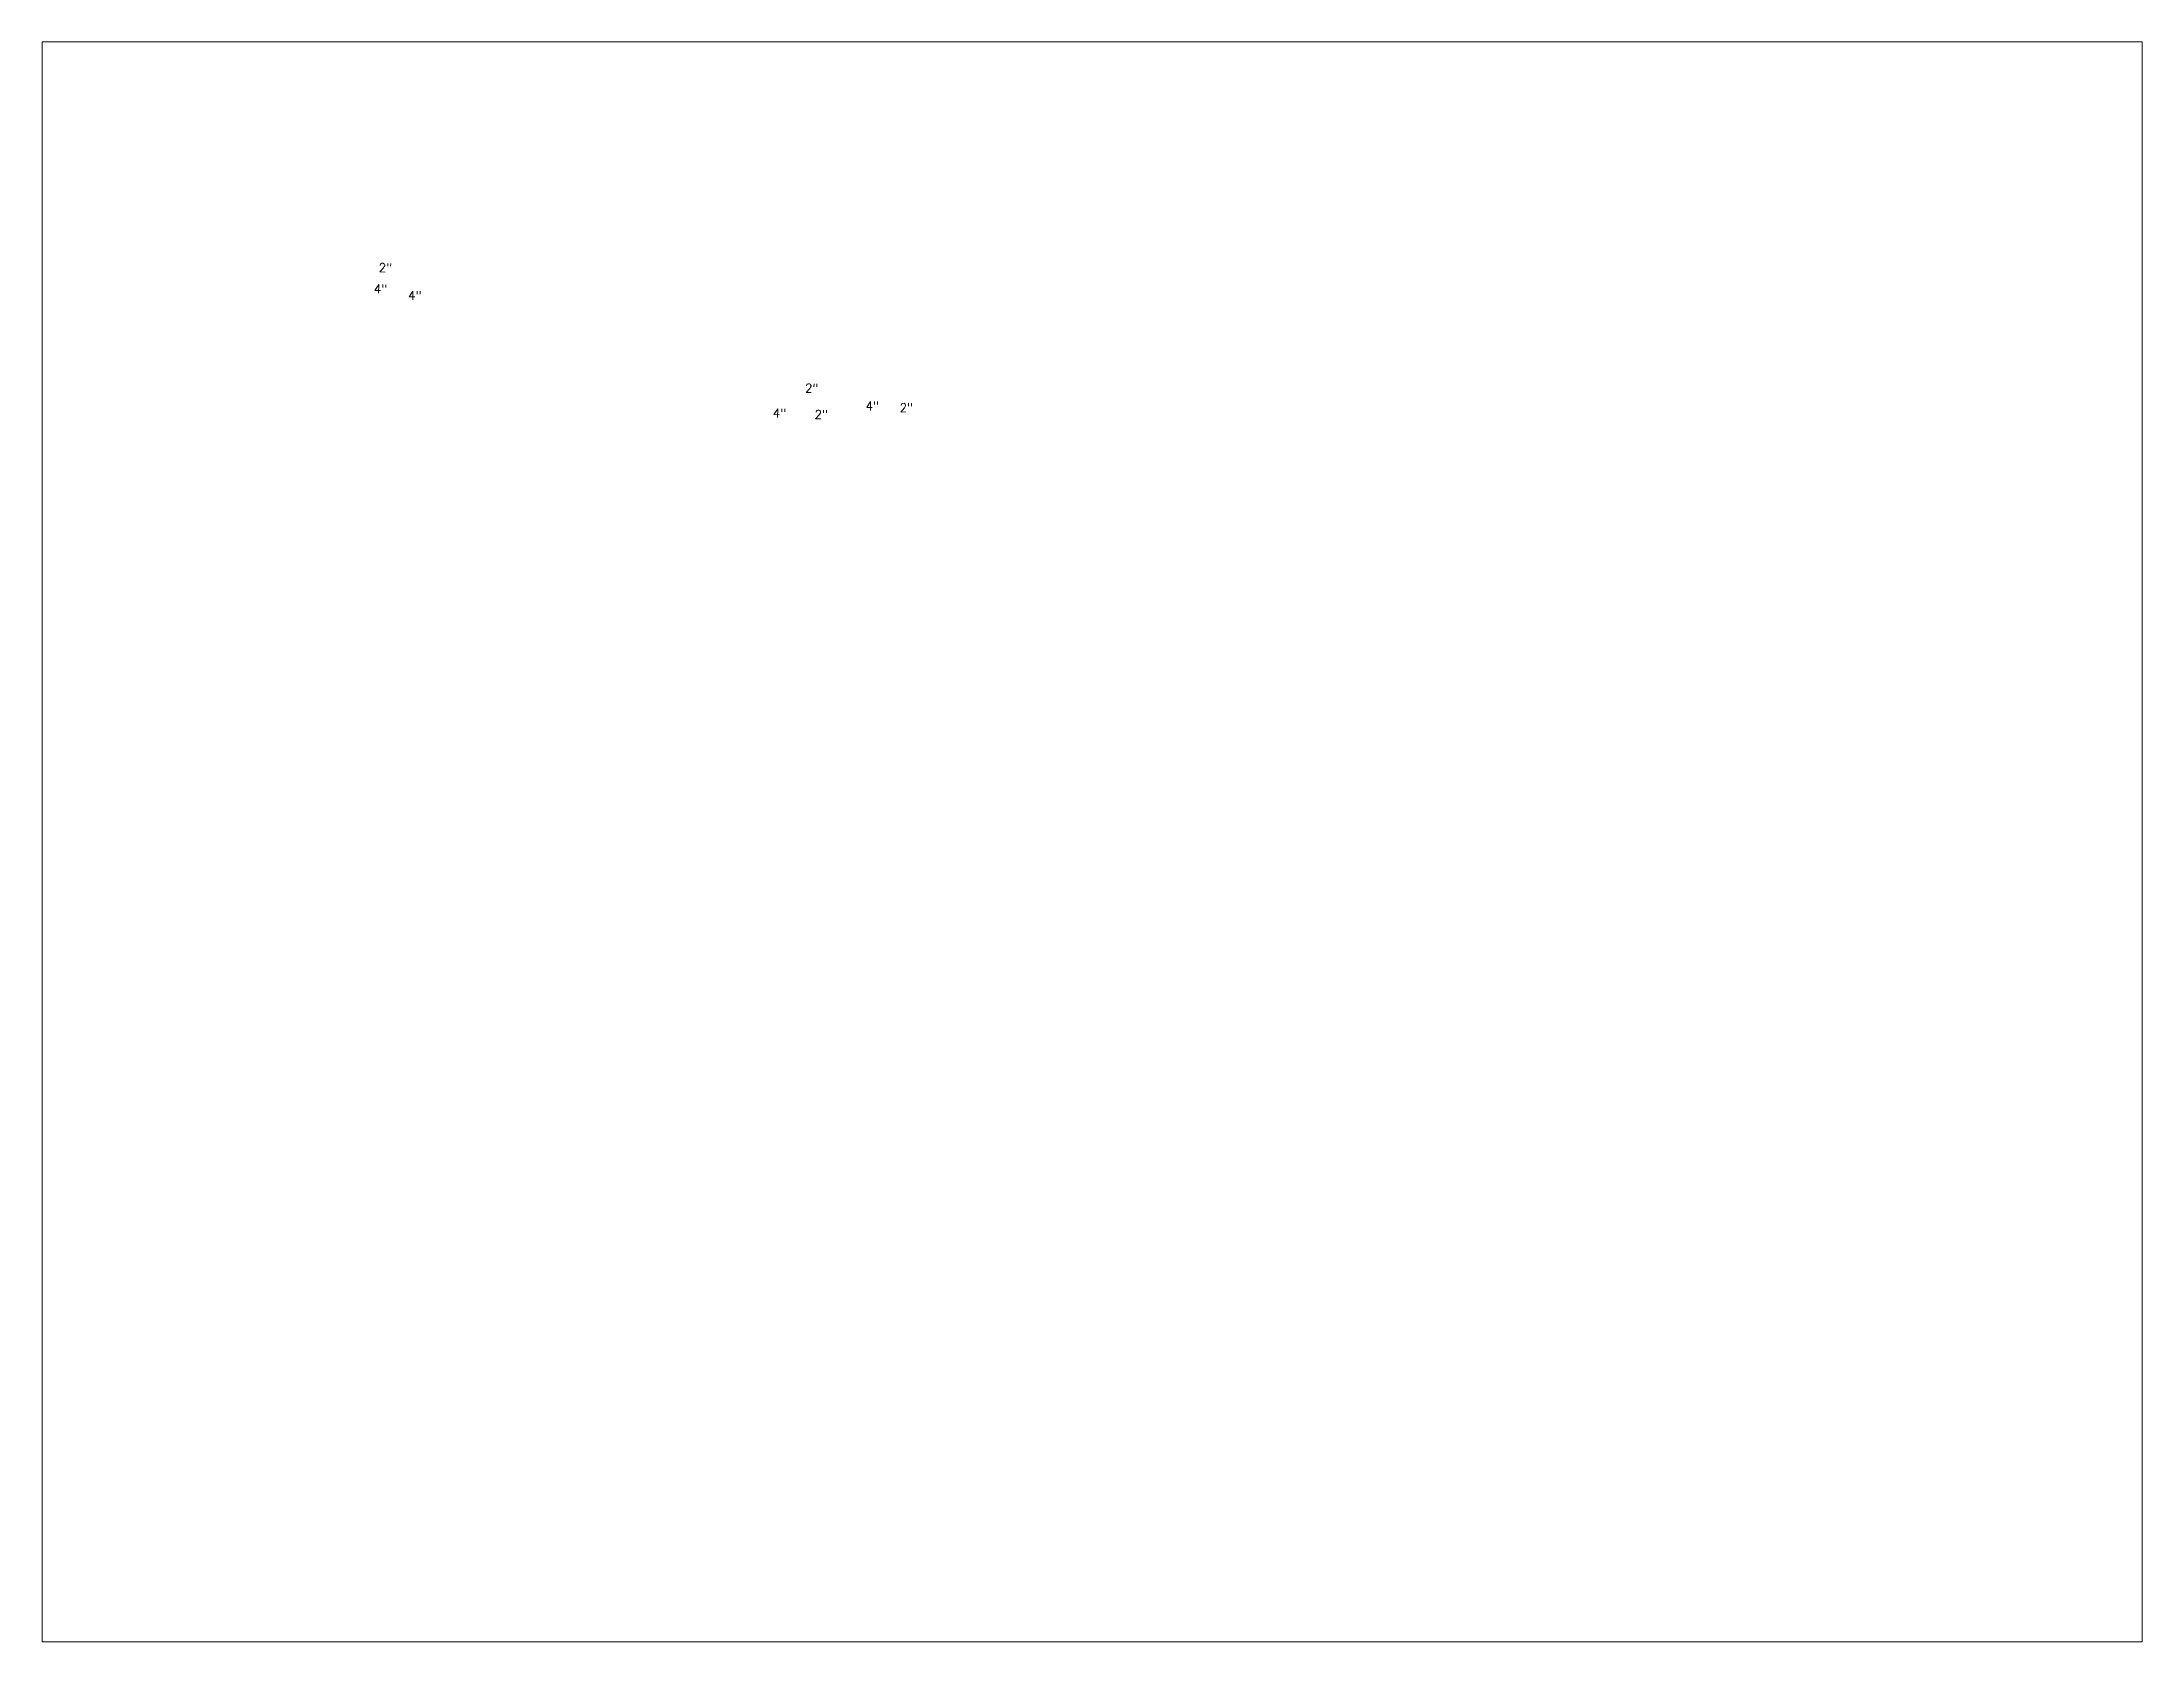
# Paper-space layout 'Layout2' of a CAD drawing. Header units: inches. Extents: x 1.05 to 9.45, y 0.8 to 7.2.
# The model-space entities are those that its viewports show. They can reach past a viewport. Long polylines and large blocks are cut down to what shows.
import ezdxf

# ---------------------------------------------------------------- set-up
doc = ezdxf.new("R2010")
doc.units = ezdxf.units.IN
doc.header["$MEASUREMENT"] = 0
doc.linetypes.add('DASHED2', pattern=[0.375, 0.25, -0.125])
doc.layers.add('BATH', color=3, linetype='Continuous')
doc.layers.add('TEXT', color=7, linetype='Continuous')
doc.styles.add('ROMS_KUFI2', font='romans.shx', dxfattribs={"bigfont": 'kufi2.shx'})

msp = doc.modelspace()

# ---------------------------------------------------------------- texts
at = {"layer": 'TEXT', "linetype": 'DASHED2', "style": 'ROMS_KUFI2'}
for s, rotation, p in [('2"', 359.46437, (128.863, 72.584)), ('4"', 359.46437, (128.726, 71.992)), ('4"', 359.46437, (129.68, 71.811)), ('2"', 359.46437, (140.712, 69.234)), ('4"', 0.53563, (142.398, 68.736)), ('2"', 0.53563, (143.343, 68.69)), ('4"', 359.46437, (139.817, 68.538)), ('2"', 359.46437, (140.976, 68.506))]:
    msp.add_text(s, height=0.2417, rotation=rotation, dxfattribs=at).set_placement(p)

psp = doc.layouts.new('Layout2')

# ---------------------------------------------------------------- viewports
at = {"layer": 'BATH'}
psp.add_viewport(center=(5.25, 4), size=(8.4, 6.4), view_center_point=(148.6892, 56.7402), view_height=44.47046, dxfattribs=at)

doc.saveas('drawing.dxf')
